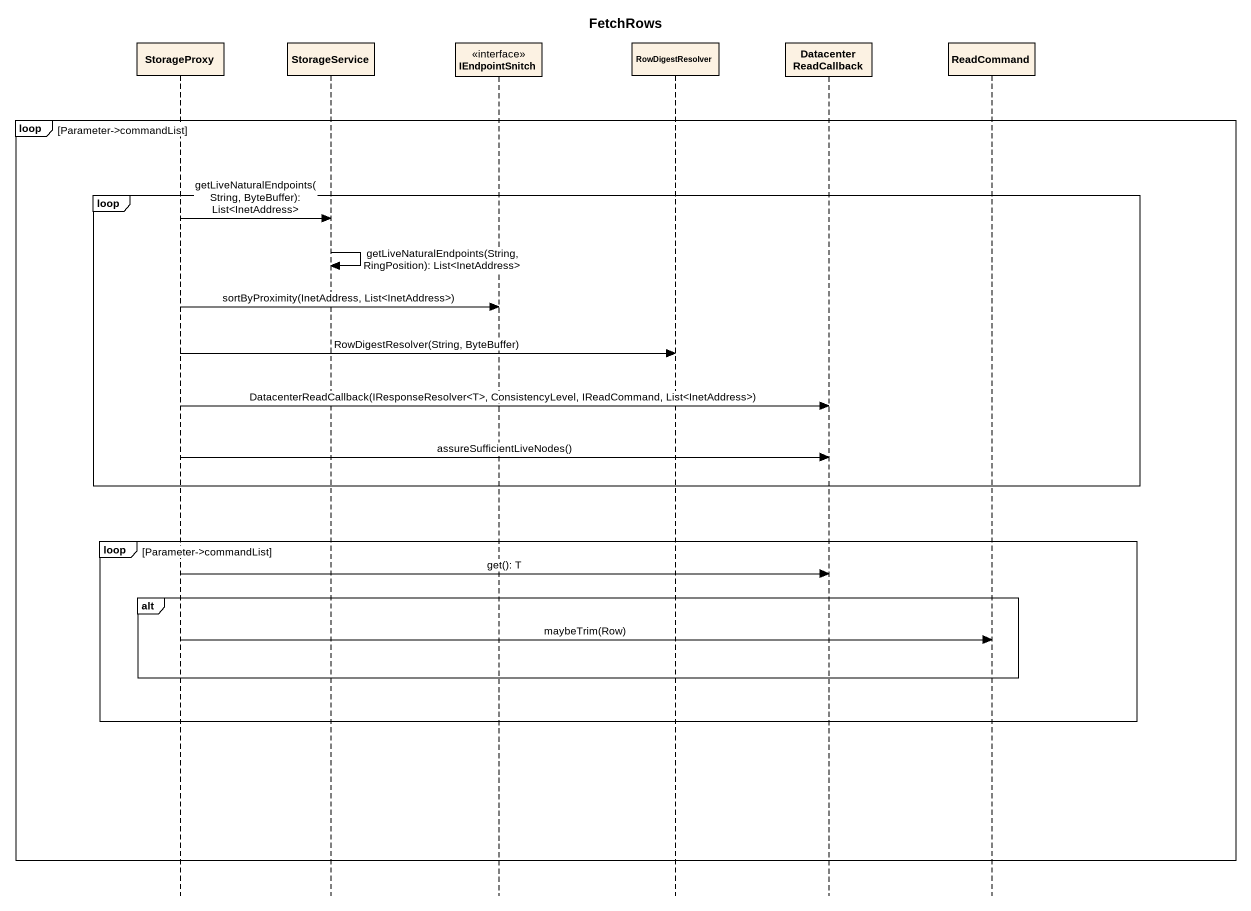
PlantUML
@startuml
title FetchRows
hide footbox
participant StorageProxy
participant StorageService
participant IEndpointSnitch <<interface>>
participant RowDigestResolver
participant DatacenterReadCallback
participant ReadCommand

loop Parameter->commandList
  loop
    StorageProxy -> StorageService : getLiveNaturalEndpoints(String, ByteBuffer): List<InetAddress>
    StorageService -> StorageService : getLiveNaturalEndpoints(String, RingPosition): List<InetAddress>
    StorageProxy -> IEndpointSnitch : sortByProximity(InetAddress, List<InetAddress>)
    StorageProxy -> RowDigestResolver : RowDigestResolver(String, ByteBuffer)
    StorageProxy -> DatacenterReadCallback : DatacenterReadCallback(IResponseResolver<T>, ConsistencyLevel, IReadCommand, List<InetAddress>)
    StorageProxy -> DatacenterReadCallback : assureSufficientLiveNodes()
  end
  loop Parameter->commandList
    StorageProxy -> DatacenterReadCallback : get(): T
    alt
      StorageProxy -> ReadCommand : maybeTrim(Row)
    end
  end
end
@enduml
